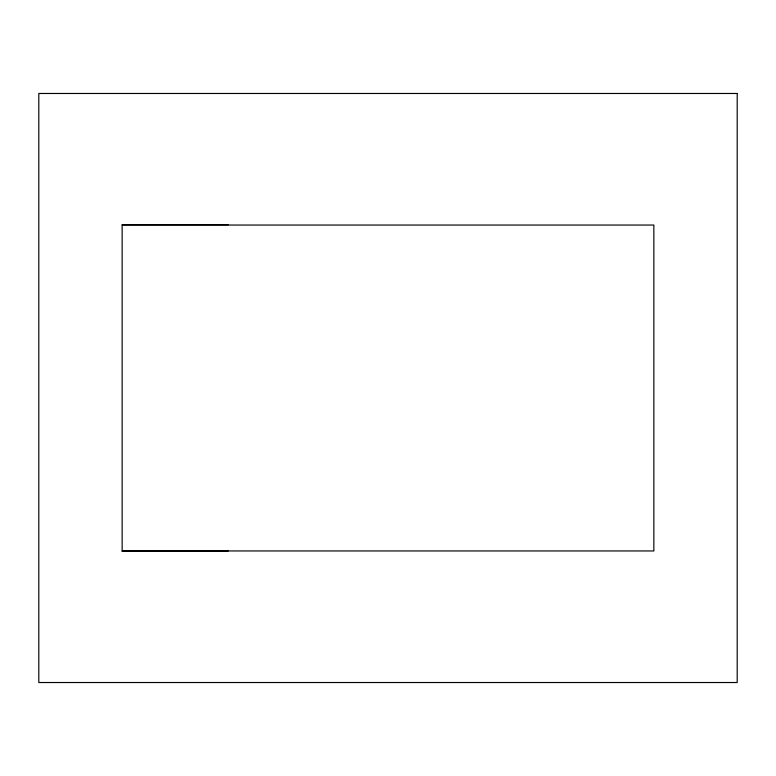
<?xml version="1.0" encoding="UTF-8"?>
<svg xmlns="http://www.w3.org/2000/svg" width="776" height="776" viewBox="0 0 776 776"><rect width="100%" height="100%" fill="white"/><g stroke="black" fill="none" stroke-linecap="round" stroke-linejoin="round"><path stroke-width="1.16" d="M228.222 224.691L122.152 224.691L122.152 551.309L227.271 551.309M122.152 225.05L653.848 225.05L653.848 550.95L122.152 550.95L228.222 550.892M737.2 93.479L38.8 93.479L38.8 682.521L737.2 682.521L737.2 93.479"/></g></svg>
